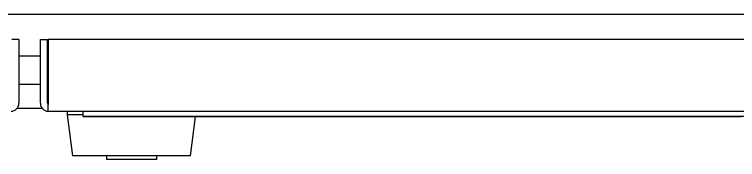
# Model space of a CAD drawing. Header units: millimetres. Extents: x 0 to 100, y -1 to 80.
# Drawn here: x 39.67 to 59.92, y -1.19 to 2.86 of the extents above; entities that cross this region are included whole.
import ezdxf

# ---------------------------------------------------------------- set-up
doc = ezdxf.new("R2010")
doc.units = ezdxf.units.MM
for name, color, linetype in [('4212-01148_1_0', 7, 'Continuous'), ('4212-59911_0', 7, 'Continuous'), ('4212-62023_1_0', 7, 'Continuous'), ('4212-62026_0', 7, 'Continuous'), ('4212-63792_0', 7, 'Continuous'), ('4212-97727_0', 7, 'Continuous'), ('MS828_0', 7, 'Continuous'), ('QIANSHANHENLIAN_24_0', 7, 'Continuous')]:
    doc.layers.add(name, color=color, linetype=linetype)

msp = doc.modelspace()

# ---------------------------------------------------------------- linework, layer by layer
at = {"layer": '4212-01148_1_0', "color": 7, "linetype": 'Continuous'}
for p in [(41.6, 0.01), (60.021, 0)]:
    msp.add_line(p, (41.6, 0), dxfattribs=at)
at = {"layer": '4212-59911_0', "color": 7, "linetype": 'Continuous'}
for q in [(39.6, 2.16), (39.8, 0.38)]:
    msp.add_line((39.8, 2.16), q, dxfattribs=at)
msp.add_arc((39.58, 0.38), 0.22, 270, 0, dxfattribs=at)
at = {"layer": '4212-62023_1_0', "color": 7, "linetype": 'Continuous'}
for p, q in [((40.4, 2.16), (40.6, 2.16)), ((40.4, 0.38), (40.4, 2.16)), ((40.6, 0.38), (40.6, 2.16)), ((99.48, 2.16), (40.62, 2.16)), ((40.62, 2.16), (40.62, 0.349)), ((40.62, 0.16), (40.62, 0.349)), ((40.62, 0.16), (99.48, 0.16))]:
    msp.add_line(p, q, dxfattribs=at)
for radius in [0.22, 0.02]:
    msp.add_arc((40.62, 0.38), radius, 180, 270, dxfattribs=at)
at = {"layer": '4212-62026_0', "color": 7, "linetype": 'Continuous'}
for p, q in [((41.6, 0.01), (41.6, 0.16)), ((98.5, 0.01), (41.6, 0.01))]:
    msp.add_line(p, q, dxfattribs=at)
at = {"layer": '4212-63792_0', "color": 7, "linetype": 'Continuous'}
msp.add_line((95.55, 2.86), (4.65, 2.86), dxfattribs=at)
at = {"layer": '4212-97727_0', "color": 7, "linetype": 'Continuous'}
msp.add_line((39.749, 0.24), (40.451, 0.24), dxfattribs=at)
at = {"layer": 'MS828_0', "color": 7, "linetype": 'Continuous'}
for p, q in [((41.15, 0.16), (41.15, 0.06)), ((41.15, 0.06), (41.3, -1.09)), ((41.392, 0.06), (41.173, 0.06)), ((41.6, 0.06), (41.392, 0.06)), ((44.6, -1.09), (44.742, 0)), ((44.6, -1.09), (41.3, -1.09)), ((42.25, -1.09), (42.25, -1.19)), ((43.65, -1.19), (42.25, -1.19)), ((43.65, -1.09), (43.65, -1.19))]:
    msp.add_line(p, q, dxfattribs=at)
msp.add_lwpolyline([(41.173, 0.06), (41.156, 0.06), (41.15, 0.06)], dxfattribs=at)
at = {"layer": 'QIANSHANHENLIAN_24_0', "color": 7, "linetype": 'Continuous'}
for p, q in [((39.8, 1.71), (40.4, 1.71)), ((40.6, 1.71), (40.62, 1.71)), ((39.8, 0.91), (40.4, 0.91)), ((40.6, 0.91), (40.62, 0.91))]:
    msp.add_line(p, q, dxfattribs=at)

doc.saveas('drawing.dxf')
